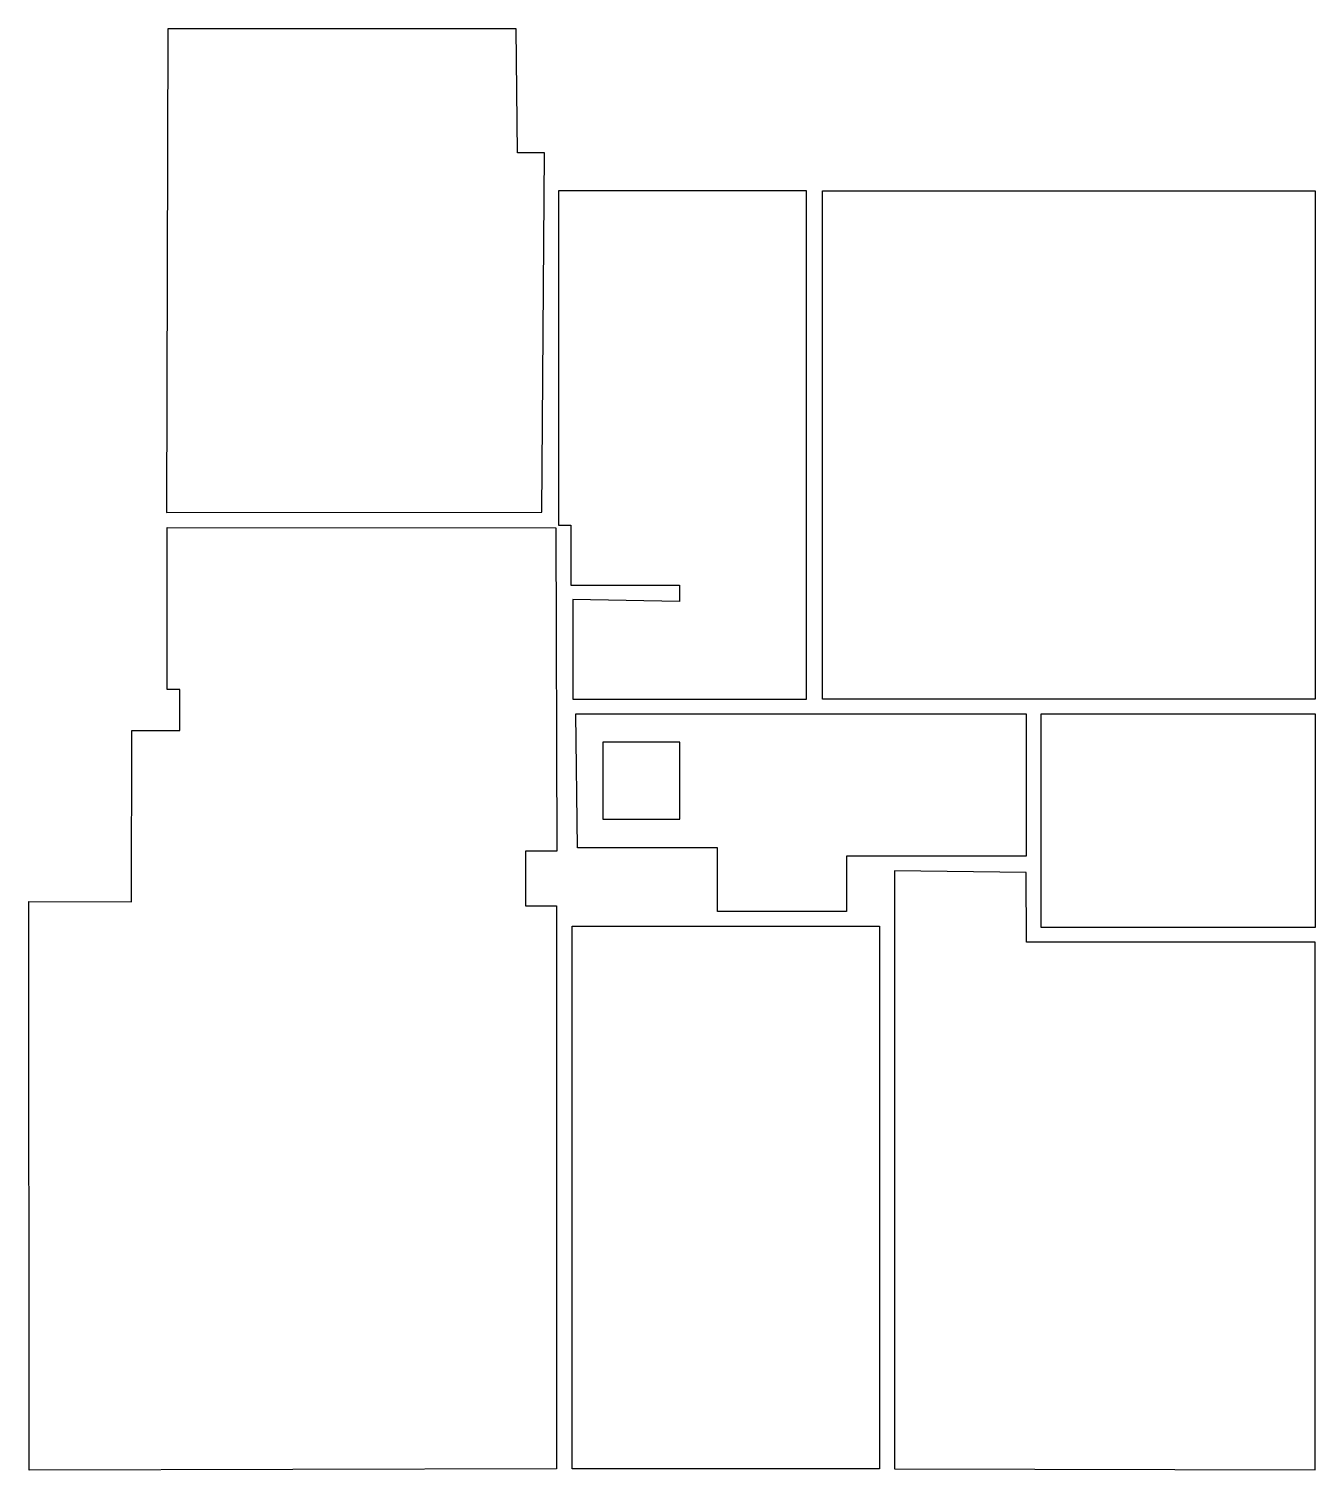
# Model space of a CAD drawing. Header units: millimetres. Extents: x 90 to 1093, y 61 to 1184.
import ezdxf

# ---------------------------------------------------------------- set-up
doc = ezdxf.new("R2010")
doc.units = ezdxf.units.MM
doc.layers.add('AREE LEONARDO', color=7, linetype='Continuous')

msp = doc.modelspace()

# ---------------------------------------------------------------- linework, layer by layer
at = {"layer": 'AREE LEONARDO', "color": 5, "linetype": 'Continuous'}
for points in [[(198.8, 1183.6), (197.7, 806.7), (490.2, 807), (492.1, 1087), (471.2, 1087), (470, 1183.6)], [(708.8, 1057.4), (1092.6, 1057.4), (1092.6, 661.5), (708.8, 661.5)], [(90.8, 60.8), (90.4, 503.9), (170.5, 503.4), (170.7, 637), (208, 637), (208, 669), (198.3, 668.9), (198.3, 795.1), (501.1, 794.8), (501.8, 543), (477.3, 543), (477.3, 500.5), (501.4, 500.5), (501.4, 61.7)], [(516.5, 650), (867.5, 650), (867.5, 539.2), (727.5, 539.2), (727.5, 496), (626.9, 496), (627, 545.6), (517.8, 545.6)], [(879, 650), (1092.6, 650), (1092.6, 483.6), (879, 483.6)], [(764.8, 527.6), (764.8, 61.7), (1092.6, 61.1), (1092.6, 472.1), (867.8, 472.1), (867.5, 526.3)], [(513.6, 484.6), (626.8, 484.6), (753.2, 484.6), (753.2, 61.7), (513.6, 61.7)]]:
    msp.add_lwpolyline(points, close=True, dxfattribs=at)
at = {"layer": 'AREE LEONARDO', "color": 3, "linetype": 'Continuous'}
msp.add_lwpolyline([(514.3, 739), (514.3, 661.5), (696.3, 661.5), (696.3, 1057.4), (503, 1057.4), (503, 797), (512.7, 797), (512.7, 750.1), (597.3, 750.1), (597.4, 737.5)], close=True, dxfattribs=at)
at = {"layer": 'AREE LEONARDO', "color": 1, "linetype": 'Continuous'}
msp.add_lwpolyline([(537.6, 567.9), (597.6, 567.9), (597.6, 627.9), (537.6, 627.9)], close=True, dxfattribs=at)

doc.saveas('drawing.dxf')
